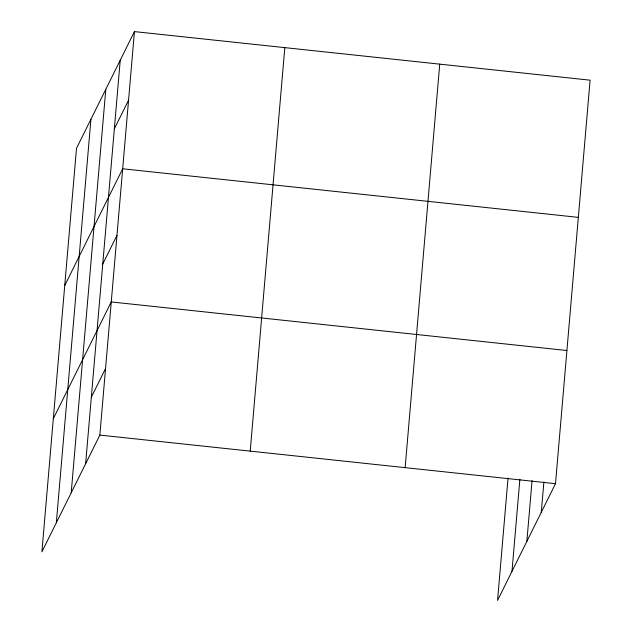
<?xml version="1.0" encoding="UTF-8"?>
<svg xmlns="http://www.w3.org/2000/svg" width="632" height="632" viewBox="0 0 632 632"><rect width="100%" height="100%" fill="white"/><g stroke="black" fill="none" stroke-linecap="round" stroke-linejoin="round"><path stroke-width="0.95" d="M56.335 522.751L90.929 119.258M71.203 492.802L105.797 89.309M85.628 463.738L120.222 60.245M134.442 31.6L76.504 148.323L41.902 551.823L99.848 435.093L134.442 31.6L590.098 80.177L555.496 483.678L497.558 600.4L508.049 478.013M250.217 451.13L284.811 47.629M405.136 467.641L439.73 64.148M511.983 571.336L519.875 479.301M526.851 541.387L532.057 480.683M541.276 512.315L543.883 481.963M114.345 128.841L128.565 100.196M64.741 285.514L122.679 168.791L578.335 217.368M102.755 264.01L116.975 235.365M53.325 418.668L111.264 301.938L566.912 350.523M91.34 397.165L105.56 368.519M99.848 435.093L555.496 483.678"/></g></svg>
